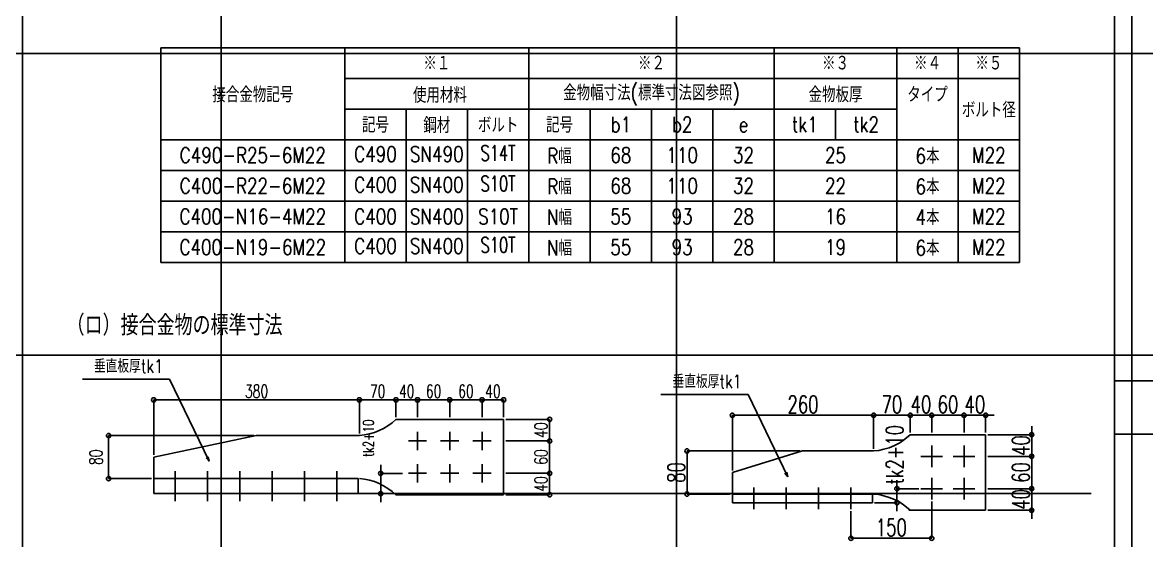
# Model space of a CAD drawing. Extents: x -668440 to 1010955, y -1678500 to 210463.
# Drawn here: x 356263 to 405648, y -52649 to -29882 of the extents above; entities that cross this region are included whole.
import ezdxf
from ezdxf.enums import TextEntityAlignment as Align

# ---------------------------------------------------------------- set-up
doc = ezdxf.new("R2010")
doc.units = 0
doc.header["$MEASUREMENT"] = 0
doc.layers.get('0').update_dxf_attribs({"color": 3, "linetype": 'CONTINUOUS'})
doc.layers.get('Defpoints').update_dxf_attribs({"color": 251, "linetype": 'CONTINUOUS'})
doc.layers.add('99_レイアウト枠', color=251, linetype='CONTINUOUS', plot=False)
doc.layers.add('s小梁', color=7, linetype='CONTINUOUS')
doc.layers.add('注記', color=3, linetype='CONTINUOUS')
doc.styles.add('S000', font='simplex.shx', dxfattribs={"width": 0.7, "bigfont": 'extfont2.shx'})
doc.styles.add('S020', font='simplex.shx', dxfattribs={"width": 0.8, "height": 100, "bigfont": 'extfont2.shx'})
doc.dimstyles.new('S030', dxfattribs={"dimscale": 30, "dimtxt": 2.5, "dimasz": 1, "dimexe": 0, "dimexo": 0.5, "dimgap": 0.5, "dimtad": 1, "dimdec": 0, "dimzin": 0, "dimdsep": 46, "dimtxsty": 'S000', "dimblk": 'ORIGIN', "dimcen": 1, "dimclrd": 256, "dimclre": 256, "dimclrt": 6, "dimadec": 0, "dimazin": 0, "dimtfac": 1, "dimtdec": 0, "dimtix": 1, "dimtmove": 2, "dimatfit": 3, "dimldrblk": 'OPEN30', "dimfxl": 1, "dimtolj": 1, "dimtzin": 0, "dimlwd": -1, "dimlwe": -1, "dimarcsym": 0})

# ---------------------------------------------------------------- blocks, each defined once
blk = doc.blocks.new('_ORIGIN')
at = {"color": 0, "linetype": 'ByBlock', "lineweight": -2}
blk.add_line((0, 0), (-1, 0), dxfattribs=at)
blk.add_circle((0, 0), 0.5, dxfattribs=at)
blk = doc.blocks.new('*D9000')
at = {"layer": 'Defpoints', "color": 0}
for p in [(788216.1, 6714.3), (788216.1, 6465.6), (786785.2, 6315.8)]:
    blk.add_point(p, dxfattribs=at)
at = {"layer": '注記'}
for p, q in [((786785.2, 6330.8), (786785.2, 6714.3)), ((786815.2, 6714.3), (788186.1, 6714.3)), ((788216.1, 6480.6), (788216.1, 6714.3))]:
    blk.add_line(p, q, dxfattribs=at)
at = {"layer": '注記', "linetype": 'ByBlock', "xscale": 30, "yscale": 30, "zscale": 30, "rotation": 180}
blk.add_blockref('_ORIGIN', (786785.2, 6714.3), dxfattribs=at)
at = {"layer": '注記', "linetype": 'ByBlock', "xscale": 30, "yscale": 30, "zscale": 30}
blk.add_blockref('_ORIGIN', (788216.1, 6714.3), dxfattribs=at)
at = {"layer": '注記', "insert": (787500.6, 6774.3), "char_height": 90, "attachment_point": 5, "style": 'S000'}
blk.add_mtext('\\A1;380', dxfattribs=at)
blk = doc.blocks.new('_Open30')
at = {"color": 0, "linetype": 'ByBlock', "lineweight": -2}
for p, q in [((-1, 0.27), (0, 0)), ((0, 0), (-1, -0.27)), ((0, 0), (-1, 0))]:
    blk.add_line(p, q, dxfattribs=at)
blk = doc.blocks.new('*D9001')
at = {"layer": 'Defpoints', "color": 0}
for p in [(786470.7, 6465.6), (787496.9, 6465.6), (786785.2, 6166)]:
    blk.add_point(p, dxfattribs=at)
at = {"layer": '注記'}
for p, q in [((787481.9, 6465.6), (786470.7, 6465.6)), ((786470.7, 6196), (786470.7, 6435.6)), ((786770.2, 6166), (786470.7, 6166))]:
    blk.add_line(p, q, dxfattribs=at)
at = {"layer": '注記', "linetype": 'ByBlock', "xscale": 30, "yscale": 30, "zscale": 30}
for p, rotation in [((786470.7, 6465.6), 90), ((786470.7, 6166), 270)]:
    blk.add_blockref('_ORIGIN', p, dxfattribs=dict(at, rotation=rotation))
at = {"layer": '注記', "insert": (786382.6, 6314.7), "char_height": 90, "attachment_point": 5, "rotation": 90, "style": 'S000'}
blk.add_mtext('\\A1;80', dxfattribs=at)
blk = doc.blocks.new('*D9002')
at = {"layer": 'Defpoints', "color": 0}
for p in [(788470.8, 6714.3), (788470.8, 6578), (788216.1, 6465.6)]:
    blk.add_point(p, dxfattribs=at)
at = {"layer": '注記'}
for p, q in [((788216.1, 6480.6), (788216.1, 6714.3)), ((788246.1, 6714.3), (788440.8, 6714.3)), ((788470.8, 6593), (788470.8, 6714.3))]:
    blk.add_line(p, q, dxfattribs=at)
at = {"layer": '注記', "linetype": 'ByBlock', "xscale": 30, "yscale": 30, "zscale": 30, "rotation": 180}
blk.add_blockref('_ORIGIN', (788216.1, 6714.3), dxfattribs=at)
at = {"layer": '注記', "linetype": 'ByBlock', "xscale": 30, "yscale": 30, "zscale": 30}
blk.add_blockref('_ORIGIN', (788470.8, 6714.3), dxfattribs=at)
at = {"layer": '注記', "insert": (788343.4, 6774.3), "char_height": 90, "attachment_point": 5, "style": 'S000'}
blk.add_mtext('\\A1;70', dxfattribs=at)
blk = doc.blocks.new('*D9003')
at = {"layer": 'Defpoints', "color": 0}
for p in [(788620.6, 6714.3), (788470.8, 6578), (788620.6, 6578)]:
    blk.add_point(p, dxfattribs=at)
at = {"layer": '注記'}
for p, q in [((788470.8, 6593), (788470.8, 6714.3)), ((788500.8, 6714.3), (788590.6, 6714.3)), ((788620.6, 6593), (788620.6, 6714.3))]:
    blk.add_line(p, q, dxfattribs=at)
at = {"layer": '注記', "linetype": 'ByBlock', "xscale": 30, "yscale": 30, "zscale": 30, "rotation": 180}
blk.add_blockref('_ORIGIN', (788470.8, 6714.3), dxfattribs=at)
at = {"layer": '注記', "linetype": 'ByBlock', "xscale": 30, "yscale": 30, "zscale": 30}
blk.add_blockref('_ORIGIN', (788620.6, 6714.3), dxfattribs=at)
at = {"layer": '注記', "insert": (788545.7, 6774.3), "char_height": 90, "attachment_point": 5, "style": 'S000'}
blk.add_mtext('\\A1;40', dxfattribs=at)
blk = doc.blocks.new('*D9004')
at = {"layer": 'Defpoints', "color": 0}
for p in [(789070.1, 6714.3), (788845.3, 6578), (789070.1, 6578)]:
    blk.add_point(p, dxfattribs=at)
at = {"layer": '注記'}
for p, q in [((788845.3, 6593), (788845.3, 6714.3)), ((788875.3, 6714.3), (789040.1, 6714.3)), ((789070.1, 6593), (789070.1, 6714.3))]:
    blk.add_line(p, q, dxfattribs=at)
at = {"layer": '注記', "linetype": 'ByBlock', "xscale": 30, "yscale": 30, "zscale": 30, "rotation": 180}
blk.add_blockref('_ORIGIN', (788845.3, 6714.3), dxfattribs=at)
at = {"layer": '注記', "linetype": 'ByBlock', "xscale": 30, "yscale": 30, "zscale": 30}
blk.add_blockref('_ORIGIN', (789070.1, 6714.3), dxfattribs=at)
at = {"layer": '注記', "insert": (788957.7, 6774.3), "char_height": 90, "attachment_point": 5, "style": 'S000'}
blk.add_mtext('\\A1;60', dxfattribs=at)
blk = doc.blocks.new('*D9005')
at = {"layer": 'Defpoints', "color": 0}
for p in [(789219.9, 6714.3), (789070.1, 6578), (789219.9, 6578)]:
    blk.add_point(p, dxfattribs=at)
at = {"layer": '注記'}
for p, q in [((789070.1, 6593), (789070.1, 6714.3)), ((789100.1, 6714.3), (789189.9, 6714.3)), ((789219.9, 6593), (789219.9, 6714.3))]:
    blk.add_line(p, q, dxfattribs=at)
at = {"layer": '注記', "linetype": 'ByBlock', "xscale": 30, "yscale": 30, "zscale": 30, "rotation": 180}
blk.add_blockref('_ORIGIN', (789070.1, 6714.3), dxfattribs=at)
at = {"layer": '注記', "linetype": 'ByBlock', "xscale": 30, "yscale": 30, "zscale": 30}
blk.add_blockref('_ORIGIN', (789219.9, 6714.3), dxfattribs=at)
at = {"layer": '注記', "insert": (789145, 6774.3), "char_height": 90, "attachment_point": 5, "style": 'S000'}
blk.add_mtext('\\A1;40', dxfattribs=at)
blk = doc.blocks.new('*D9006')
at = {"layer": 'Defpoints', "color": 0}
for p in [(788845.3, 6714.3), (788620.6, 6578), (788845.3, 6578)]:
    blk.add_point(p, dxfattribs=at)
at = {"layer": '注記'}
for p, q in [((788620.6, 6593), (788620.6, 6714.3)), ((788650.6, 6714.3), (788815.3, 6714.3)), ((788845.3, 6593), (788845.3, 6714.3))]:
    blk.add_line(p, q, dxfattribs=at)
at = {"layer": '注記', "linetype": 'ByBlock', "xscale": 30, "yscale": 30, "zscale": 30, "rotation": 180}
blk.add_blockref('_ORIGIN', (788620.6, 6714.3), dxfattribs=at)
at = {"layer": '注記', "linetype": 'ByBlock', "xscale": 30, "yscale": 30, "zscale": 30}
blk.add_blockref('_ORIGIN', (788845.3, 6714.3), dxfattribs=at)
at = {"layer": '注記', "insert": (788733, 6774.3), "char_height": 90, "attachment_point": 5, "style": 'S000'}
blk.add_mtext('\\A1;60', dxfattribs=at)
blk = doc.blocks.new('*D9007')
at = {"layer": 'Defpoints', "color": 0}
for p in [(789219.9, 6428.2), (789539.7, 6428.2), (789219.9, 6203.4)]:
    blk.add_point(p, dxfattribs=at)
at = {"layer": '注記'}
for p, q in [((789234.9, 6428.2), (789539.7, 6428.2)), ((789539.7, 6233.4), (789539.7, 6398.2)), ((789234.9, 6203.4), (789539.7, 6203.4))]:
    blk.add_line(p, q, dxfattribs=at)
at = {"layer": '注記', "linetype": 'ByBlock', "xscale": 30, "yscale": 30, "zscale": 30}
for p, rotation in [((789539.7, 6428.2), 90), ((789539.7, 6203.4), 270)]:
    blk.add_blockref('_ORIGIN', p, dxfattribs=dict(at, rotation=rotation))
at = {"layer": '注記', "insert": (789479.7, 6315.8), "char_height": 90, "attachment_point": 5, "rotation": 90, "style": 'S000'}
blk.add_mtext('\\A1;60', dxfattribs=at)
blk = doc.blocks.new('*D9008')
at = {"layer": 'Defpoints', "color": 0}
for p in [(789219.9, 6578), (789539.7, 6578), (789219.9, 6428.2)]:
    blk.add_point(p, dxfattribs=at)
at = {"layer": '注記'}
for p, q in [((789234.9, 6578), (789539.7, 6578)), ((789539.7, 6458.2), (789539.7, 6548)), ((789234.9, 6428.2), (789539.7, 6428.2))]:
    blk.add_line(p, q, dxfattribs=at)
at = {"layer": '注記', "linetype": 'ByBlock', "xscale": 30, "yscale": 30, "zscale": 30}
for p, rotation in [((789539.7, 6578), 90), ((789539.7, 6428.2), 270)]:
    blk.add_blockref('_ORIGIN', p, dxfattribs=dict(at, rotation=rotation))
at = {"layer": '注記', "insert": (789479.7, 6503.1), "char_height": 90, "attachment_point": 5, "rotation": 90, "style": 'S000'}
blk.add_mtext('\\A1;40', dxfattribs=at)
blk = doc.blocks.new('*D9009')
at = {"layer": 'Defpoints', "color": 0}
for p in [(789219.9, 6203.4), (789539.7, 6203.4), (789219.9, 6053.6)]:
    blk.add_point(p, dxfattribs=at)
at = {"layer": '注記'}
for p, q in [((789234.9, 6203.4), (789539.7, 6203.4)), ((789539.7, 6083.6), (789539.7, 6173.4)), ((789234.9, 6053.6), (789539.7, 6053.6))]:
    blk.add_line(p, q, dxfattribs=at)
at = {"layer": '注記', "linetype": 'ByBlock', "xscale": 30, "yscale": 30, "zscale": 30}
for p, rotation in [((789539.7, 6203.4), 90), ((789539.7, 6053.6), 270)]:
    blk.add_blockref('_ORIGIN', p, dxfattribs=dict(at, rotation=rotation))
at = {"layer": '注記', "insert": (789479.7, 6128.5), "char_height": 90, "attachment_point": 5, "rotation": 90, "style": 'S000'}
blk.add_mtext('\\A1;40', dxfattribs=at)
blk = doc.blocks.new('*D9022')
at = {"layer": 'Defpoints', "color": 0}
for p in [(788364.7, 6202), (788531.8, 6202), (788208.6, 6061.1)]:
    blk.add_point(p, dxfattribs=at)
at = {"layer": '注記'}
for p, q in [((788364.7, 6232), (788364.7, 6262)), ((788516.8, 6202), (788364.7, 6202)), ((788364.7, 6061.1), (788364.7, 6202)), ((788223.6, 6061.1), (788364.7, 6061.1)), ((788364.7, 6031.1), (788364.7, 6001.1))]:
    blk.add_line(p, q, dxfattribs=at)
at = {"layer": '注記', "linetype": 'ByBlock', "xscale": 30, "yscale": 30, "zscale": 30}
for p, rotation in [((788364.7, 6202), 270), ((788364.7, 6061.1), 90)]:
    blk.add_blockref('_ORIGIN', p, dxfattribs=dict(at, rotation=rotation))
at = {"layer": '注記', "insert": (788279.1, 6448.1), "char_height": 75, "attachment_point": 5, "rotation": 90, "style": 'S000'}
blk.add_mtext('\\A1;tk2+10', dxfattribs=at)
blk = doc.blocks.new('*D9066')
at = {"layer": 'Defpoints', "color": 0}
for p in [(791794.9, 6607.3), (791794.9, 6358.3), (790812.3, 6208.2)]:
    blk.add_point(p, dxfattribs=at)
at = {"layer": '注記'}
for p, q in [((790812.3, 6223.2), (790812.3, 6607.3)), ((790842.3, 6607.3), (791764.9, 6607.3)), ((791794.9, 6373.3), (791794.9, 6607.3))]:
    blk.add_line(p, q, dxfattribs=at)
at = {"layer": '注記', "linetype": 'ByBlock', "xscale": 30, "yscale": 30, "zscale": 30, "rotation": 180}
blk.add_blockref('_ORIGIN', (790812.3, 6607.3), dxfattribs=at)
at = {"layer": '注記', "linetype": 'ByBlock', "xscale": 30, "yscale": 30, "zscale": 30}
blk.add_blockref('_ORIGIN', (791794.9, 6607.3), dxfattribs=at)
at = {"layer": '注記', "insert": (791303.6, 6682.3), "char_height": 120, "attachment_point": 5, "style": 'S000'}
blk.add_mtext('\\A1;260', dxfattribs=at)
blk = doc.blocks.new('*D9067')
at = {"layer": 'Defpoints', "color": 0}
for p in [(792050, 6607.3), (792050, 6470.8), (791794.9, 6358.3)]:
    blk.add_point(p, dxfattribs=at)
at = {"layer": '注記'}
for p, q in [((791794.9, 6373.3), (791794.9, 6607.3)), ((791824.9, 6607.3), (792020, 6607.3)), ((792050, 6485.8), (792050, 6607.3))]:
    blk.add_line(p, q, dxfattribs=at)
at = {"layer": '注記', "linetype": 'ByBlock', "xscale": 30, "yscale": 30, "zscale": 30, "rotation": 180}
blk.add_blockref('_ORIGIN', (791794.9, 6607.3), dxfattribs=at)
at = {"layer": '注記', "linetype": 'ByBlock', "xscale": 30, "yscale": 30, "zscale": 30}
blk.add_blockref('_ORIGIN', (792050, 6607.3), dxfattribs=at)
at = {"layer": '注記', "insert": (791922.4, 6682.3), "char_height": 120, "attachment_point": 5, "style": 'S000'}
blk.add_mtext('\\A1;70', dxfattribs=at)
blk = doc.blocks.new('*D9068')
at = {"layer": 'Defpoints', "color": 0}
for p in [(792200, 6607.3), (792050, 6470.8), (792200, 6470.8)]:
    blk.add_point(p, dxfattribs=at)
at = {"layer": '注記'}
for p, q in [((792020, 6607.3), (791990, 6607.3)), ((792050, 6485.8), (792050, 6607.3)), ((792050, 6607.3), (792200, 6607.3)), ((792200, 6485.8), (792200, 6607.3)), ((792230, 6607.3), (792260, 6607.3))]:
    blk.add_line(p, q, dxfattribs=at)
at = {"layer": '注記', "linetype": 'ByBlock', "xscale": 30, "yscale": 30, "zscale": 30}
blk.add_blockref('_ORIGIN', (792050, 6607.3), dxfattribs=at)
at = {"layer": '注記', "linetype": 'ByBlock', "xscale": 30, "yscale": 30, "zscale": 30, "rotation": 180}
blk.add_blockref('_ORIGIN', (792200, 6607.3), dxfattribs=at)
at = {"layer": '注記', "insert": (792125, 6682.3), "char_height": 120, "attachment_point": 5, "style": 'S000'}
blk.add_mtext('\\A1;40', dxfattribs=at)
blk = doc.blocks.new('*D9069')
at = {"layer": 'Defpoints', "color": 0}
for p in [(792425, 6607.3), (792200, 6470.8), (792425, 6470.8)]:
    blk.add_point(p, dxfattribs=at)
at = {"layer": '注記'}
for p, q in [((792200, 6485.8), (792200, 6607.3)), ((792230, 6607.3), (792395, 6607.3)), ((792425, 6485.8), (792425, 6607.3))]:
    blk.add_line(p, q, dxfattribs=at)
at = {"layer": '注記', "linetype": 'ByBlock', "xscale": 30, "yscale": 30, "zscale": 30, "rotation": 180}
blk.add_blockref('_ORIGIN', (792200, 6607.3), dxfattribs=at)
at = {"layer": '注記', "linetype": 'ByBlock', "xscale": 30, "yscale": 30, "zscale": 30}
blk.add_blockref('_ORIGIN', (792425, 6607.3), dxfattribs=at)
at = {"layer": '注記', "insert": (792312.5, 6682.3), "char_height": 120, "attachment_point": 5, "style": 'S000'}
blk.add_mtext('\\A1;60', dxfattribs=at)
blk = doc.blocks.new('*D9070')
at = {"layer": 'Defpoints', "color": 0}
for p in [(792575, 6607.3), (792425, 6470.8), (792575, 6470.8)]:
    blk.add_point(p, dxfattribs=at)
at = {"layer": '注記'}
for p, q in [((792395, 6607.3), (792365, 6607.3)), ((792425, 6485.8), (792425, 6607.3)), ((792425, 6607.3), (792575, 6607.3)), ((792575, 6485.8), (792575, 6607.3)), ((792605, 6607.3), (792635, 6607.3))]:
    blk.add_line(p, q, dxfattribs=at)
at = {"layer": '注記', "linetype": 'ByBlock', "xscale": 30, "yscale": 30, "zscale": 30}
blk.add_blockref('_ORIGIN', (792425, 6607.3), dxfattribs=at)
at = {"layer": '注記', "linetype": 'ByBlock', "xscale": 30, "yscale": 30, "zscale": 30, "rotation": 180}
blk.add_blockref('_ORIGIN', (792575, 6607.3), dxfattribs=at)
at = {"layer": '注記', "insert": (792500, 6682.3), "char_height": 120, "attachment_point": 5, "style": 'S000'}
blk.add_mtext('\\A1;40', dxfattribs=at)
blk = doc.blocks.new('*D9074')
at = {"layer": 'Defpoints', "color": 0}
for p in [(791957.7, 6095.7), (792125, 6095.7), (791787.4, 5998.2)]:
    blk.add_point(p, dxfattribs=at)
at = {"layer": '注記'}
for p, q in [((791957.7, 6125.7), (791957.7, 6155.7)), ((792110, 6095.7), (791957.7, 6095.7)), ((791957.7, 5998.2), (791957.7, 6095.7)), ((791802.4, 5998.2), (791957.7, 5998.2)), ((791957.7, 5968.2), (791957.7, 5938.2))]:
    blk.add_line(p, q, dxfattribs=at)
at = {"layer": '注記', "linetype": 'ByBlock', "xscale": 30, "yscale": 30, "zscale": 30}
for p, rotation in [((791957.7, 6095.7), 270), ((791957.7, 5998.2), 90)]:
    blk.add_blockref('_ORIGIN', p, dxfattribs=dict(at, rotation=rotation))
at = {"layer": '注記', "insert": (791942, 6331.9), "char_height": 120, "attachment_point": 5, "rotation": 90, "style": 'S000'}
blk.add_mtext('\\A1;tk2+10', dxfattribs=at)
blk = doc.blocks.new('*D9075')
at = {"layer": 'Defpoints', "color": 0}
for p in [(792575, 6320.8), (792895.3, 6320.8), (792575, 6095.7)]:
    blk.add_point(p, dxfattribs=at)
at = {"layer": '注記'}
for p, q in [((792590, 6320.8), (792895.3, 6320.8)), ((792895.3, 6125.7), (792895.3, 6290.8)), ((792590, 6095.7), (792895.3, 6095.7))]:
    blk.add_line(p, q, dxfattribs=at)
at = {"layer": '注記', "linetype": 'ByBlock', "xscale": 30, "yscale": 30, "zscale": 30}
for p, rotation in [((792895.3, 6320.8), 90), ((792895.3, 6095.7), 270)]:
    blk.add_blockref('_ORIGIN', p, dxfattribs=dict(at, rotation=rotation))
at = {"layer": '注記', "insert": (792820.3, 6208.2), "char_height": 120, "attachment_point": 5, "rotation": 90, "style": 'S000'}
blk.add_mtext('\\A1;60', dxfattribs=at)
blk = doc.blocks.new('*D9076')
at = {"layer": 'Defpoints', "color": 0}
for p in [(792575, 6470.8), (792895.3, 6470.8), (792575, 6320.8)]:
    blk.add_point(p, dxfattribs=at)
at = {"layer": '注記'}
for p, q in [((792895.3, 6500.8), (792895.3, 6530.8)), ((792590, 6470.8), (792895.3, 6470.8)), ((792895.3, 6320.8), (792895.3, 6470.8)), ((792590, 6320.8), (792895.3, 6320.8)), ((792895.3, 6290.8), (792895.3, 6260.8))]:
    blk.add_line(p, q, dxfattribs=at)
at = {"layer": '注記', "linetype": 'ByBlock', "xscale": 30, "yscale": 30, "zscale": 30}
for p, rotation in [((792895.3, 6470.8), 270), ((792895.3, 6320.8), 90)]:
    blk.add_blockref('_ORIGIN', p, dxfattribs=dict(at, rotation=rotation))
at = {"layer": '注記', "insert": (792820.3, 6395.8), "char_height": 120, "attachment_point": 5, "rotation": 90, "style": 'S000'}
blk.add_mtext('\\A1;40', dxfattribs=at)
blk = doc.blocks.new('*D9077')
at = {"layer": 'Defpoints', "color": 0}
for p in [(792575, 6095.7), (792895.3, 6095.7), (792575, 5945.7)]:
    blk.add_point(p, dxfattribs=at)
at = {"layer": '注記'}
for p, q in [((792895.3, 6125.7), (792895.3, 6155.7)), ((792590, 6095.7), (792895.3, 6095.7)), ((792895.3, 5945.7), (792895.3, 6095.7)), ((792590, 5945.7), (792895.3, 5945.7)), ((792895.3, 5915.7), (792895.3, 5885.7))]:
    blk.add_line(p, q, dxfattribs=at)
at = {"layer": '注記', "linetype": 'ByBlock', "xscale": 30, "yscale": 30, "zscale": 30}
for p, rotation in [((792895.3, 6095.7), 270), ((792895.3, 5945.7), 90)]:
    blk.add_blockref('_ORIGIN', p, dxfattribs=dict(at, rotation=rotation))
at = {"layer": '注記', "insert": (792820.3, 6020.7), "char_height": 120, "attachment_point": 5, "rotation": 90, "style": 'S000'}
blk.add_mtext('\\A1;40', dxfattribs=at)
blk = doc.blocks.new('*D9080')
at = {"layer": 'Defpoints', "color": 0}
for p in [(791637.4, 5953.2), (792200, 6020.7), (792200, 5750.4)]:
    blk.add_point(p, dxfattribs=at)
at = {"layer": '注記'}
for p, q in [((792200, 6005.7), (792200, 5750.4)), ((791637.4, 5938.2), (791637.4, 5750.4)), ((791667.4, 5750.4), (792170, 5750.4))]:
    blk.add_line(p, q, dxfattribs=at)
at = {"layer": '注記', "linetype": 'ByBlock', "xscale": 30, "yscale": 30, "zscale": 30, "rotation": 180}
blk.add_blockref('_ORIGIN', (791637.4, 5750.4), dxfattribs=at)
at = {"layer": '注記', "linetype": 'ByBlock', "xscale": 30, "yscale": 30, "zscale": 30}
blk.add_blockref('_ORIGIN', (792200, 5750.4), dxfattribs=at)
at = {"layer": '注記', "insert": (791918.7, 5825.4), "char_height": 120, "attachment_point": 5, "style": 'S000'}
blk.add_mtext('\\A1;150', dxfattribs=at)
blk = doc.blocks.new('*D9086')
at = {"layer": 'Defpoints', "color": 0}
for p in [(790497.3, 6358.3), (791299.8, 6358.3), (790812.3, 6058.2)]:
    blk.add_point(p, dxfattribs=at)
at = {"layer": '注記'}
for p, q in [((791284.8, 6358.3), (790497.3, 6358.3)), ((790497.3, 6088.2), (790497.3, 6328.3)), ((790797.3, 6058.2), (790497.3, 6058.2))]:
    blk.add_line(p, q, dxfattribs=at)
at = {"layer": '注記', "linetype": 'ByBlock', "xscale": 30, "yscale": 30, "zscale": 30}
for p, rotation in [((790497.3, 6358.3), 90), ((790497.3, 6058.2), 270)]:
    blk.add_blockref('_ORIGIN', p, dxfattribs=dict(at, rotation=rotation))
at = {"layer": '注記', "insert": (790422.3, 6208.2), "char_height": 120, "attachment_point": 5, "rotation": 90, "style": 'S000'}
blk.add_mtext('\\A1;80', dxfattribs=at)
blk = doc.blocks.new('ウェブクランプ工法設計指針')
at = {"layer": 'Defpoints'}
blk.add_line((788208.56693, 6061.10168), (793308.48918, 6061.10168), dxfattribs=at)
at = {"layer": '注記'}
for p, q in [((785871.27376, -7600), (785871.27376, 11813.3201)), ((793470.62776, -7600), (793470.62776, 11813.3201)), ((786834.03397, 9164.64041), (786834.03397, 7670.44812)), ((786834.03397, 9164.64041), (792810.79715, 9164.64041)), ((788114.76425, 9164.64041), (788114.76425, 8737.72833)), ((789395.50049, 9164.64041), (789395.50049, 8737.72833)), ((791103.14882, 9164.64041), (791103.14882, 8737.72833)), ((791956.97299, 9164.64041), (791956.97299, 8737.72833)), ((792383.88507, 9164.64041), (792383.88507, 8737.72833)), ((792810.79715, 9164.64041), (792810.79715, 8737.72833)), ((788114.76425, 8951.18437), (792810.79715, 8951.18437)), ((788114.76425, 8737.72833), (788114.76425, 7670.44812)), ((788114.76425, 8737.72833), (788541.67633, 8737.72833)), ((788541.67633, 8737.72833), (788968.58841, 8737.72833)), ((788541.67633, 8737.72833), (788541.67633, 7670.44812)), ((788968.58841, 8737.72833), (788968.58841, 7670.44812)), ((788968.58841, 8737.72833), (789395.50049, 8737.72833)), ((789395.50049, 8737.72833), (789395.50049, 7670.44812)), ((789395.50049, 8737.72833), (789822.41257, 8737.72833)), ((789822.41257, 8737.72833), (790249.32466, 8737.72833)), ((789822.41257, 8737.72833), (789822.41257, 7670.44812)), ((790249.32466, 8737.72833), (790249.32466, 7670.44812)), ((790249.32466, 8737.72833), (790676.23674, 8737.72833)), ((790676.23674, 8737.72833), (790676.23674, 7670.44812)), ((790676.23674, 8737.72833), (791103.14882, 8737.72833)), ((791103.14882, 8737.72833), (791530.0609, 8737.72833)), ((791103.14882, 8737.72833), (791103.14882, 7670.44812)), ((791530.0609, 8737.72833), (791530.0609, 8524.27228)), ((791530.0609, 8737.72833), (791956.97299, 8737.72833)), ((791956.97299, 8737.72833), (791956.97299, 7670.44812)), ((792383.88507, 8737.72833), (792383.88507, 7670.44812)), ((792810.79715, 8737.72833), (792810.79715, 7670.44812)), ((786834.03397, 8524.27228), (788114.76425, 8524.27228)), ((786834.03397, 8524.27228), (788114.76425, 8524.27228)), ((786834.03397, 8524.27228), (792810.79715, 8524.27228)), ((786834.03397, 8524.27228), (792810.79715, 8524.27228)), ((788114.76425, 8524.27228), (788541.67633, 8524.27228)), ((788541.67633, 8524.27228), (788968.58841, 8524.27228)), ((788968.58841, 8524.27228), (789395.50049, 8524.27228)), ((789395.50049, 8524.27228), (789822.41257, 8524.27228)), ((789395.50049, 8524.27228), (789822.41257, 8524.27228)), ((789822.41257, 8524.27228), (790249.32466, 8524.27228)), ((789822.41257, 8524.27228), (790249.32466, 8524.27228)), ((790249.32466, 8524.27228), (790676.23674, 8524.27228)), ((790249.32466, 8524.27228), (790676.23674, 8524.27228)), ((790676.23674, 8524.27228), (791103.14882, 8524.27228)), ((790676.23674, 8524.27228), (791103.14882, 8524.27228)), ((791103.14882, 8524.27228), (791530.0609, 8524.27228)), ((791103.14882, 8524.27228), (791530.0609, 8524.27228)), ((791103.14882, 8524.27228), (791530.0609, 8524.27228)), ((791103.14882, 8524.27228), (791530.0609, 8524.27228)), ((791530.0609, 8524.27228), (791956.97299, 8524.27228)), ((791530.0609, 8524.27228), (791956.97299, 8524.27228)), ((791530.0609, 8524.27228), (791956.97299, 8524.27228)), ((791530.0609, 8524.27228), (791956.97299, 8524.27228)), ((791956.97299, 8524.27228), (792383.88507, 8524.27228)), ((791956.97299, 8524.27228), (792383.88507, 8524.27228)), ((792383.88507, 8524.27228), (792810.79715, 8524.27228)), ((792383.88507, 8524.27228), (792810.79715, 8524.27228)), ((792383.88507, 8524.27228), (792810.79715, 8524.27228)), ((792383.88507, 8524.27228), (792810.79715, 8524.27228)), ((786834.03397, 8310.81624), (788114.76425, 8310.81624)), ((786834.03397, 8310.81624), (788114.76425, 8310.81624)), ((786834.03397, 8310.81624), (788114.76425, 8310.81624)), ((786834.03397, 8310.81624), (788114.76425, 8310.81624)), ((786834.03397, 8310.81624), (792810.79715, 8310.81624)), ((786834.03397, 8310.81624), (792810.79715, 8310.81624)), ((788114.76425, 8310.81624), (788541.67633, 8310.81624)), ((788114.76425, 8310.81624), (788541.67633, 8310.81624)), ((788541.67633, 8310.81624), (788968.58841, 8310.81624)), ((788541.67633, 8310.81624), (788968.58841, 8310.81624)), ((788968.58841, 8310.81624), (789395.50049, 8310.81624)), ((788968.58841, 8310.81624), (789395.50049, 8310.81624)), ((789395.50049, 8310.81624), (789822.41257, 8310.81624)), ((789395.50049, 8310.81624), (789822.41257, 8310.81624)), ((789395.50049, 8310.81624), (789822.41257, 8310.81624)), ((789822.41257, 8310.81624), (790249.32466, 8310.81624)), ((789822.41257, 8310.81624), (790249.32466, 8310.81624)), ((789822.41257, 8310.81624), (790249.32466, 8310.81624)), ((790249.32466, 8310.81624), (790676.23674, 8310.81624)), ((790249.32466, 8310.81624), (790676.23674, 8310.81624)), ((790249.32466, 8310.81624), (790676.23674, 8310.81624)), ((790676.23674, 8310.81624), (791103.14882, 8310.81624)), ((790676.23674, 8310.81624), (791103.14882, 8310.81624)), ((790676.23674, 8310.81624), (791103.14882, 8310.81624)), ((791103.14882, 8310.81624), (791530.0609, 8310.81624)), ((791103.14882, 8310.81624), (791530.0609, 8310.81624)), ((791103.14882, 8310.81624), (791530.0609, 8310.81624)), ((791103.14882, 8310.81624), (791530.0609, 8310.81624)), ((791103.14882, 8310.81624), (791530.0609, 8310.81624)), ((791103.14882, 8310.81624), (791530.0609, 8310.81624)), ((791530.0609, 8310.81624), (791956.97299, 8310.81624)), ((791530.0609, 8310.81624), (791956.97299, 8310.81624)), ((791530.0609, 8310.81624), (791956.97299, 8310.81624)), ((791530.0609, 8310.81624), (791956.97299, 8310.81624)), ((791530.0609, 8310.81624), (791956.97299, 8310.81624)), ((791530.0609, 8310.81624), (791956.97299, 8310.81624)), ((791956.97299, 8310.81624), (792383.88507, 8310.81624)), ((791956.97299, 8310.81624), (792383.88507, 8310.81624)), ((791956.97299, 8310.81624), (792383.88507, 8310.81624)), ((792383.88507, 8310.81624), (792810.79715, 8310.81624)), ((792383.88507, 8310.81624), (792810.79715, 8310.81624)), ((792383.88507, 8310.81624), (792810.79715, 8310.81624)), ((792383.88507, 8310.81624), (792810.79715, 8310.81624)), ((792383.88507, 8310.81624), (792810.79715, 8310.81624)), ((792383.88507, 8310.81624), (792810.79715, 8310.81624)), ((786834.03397, 8097.3602), (788114.76425, 8097.3602)), ((786834.03397, 8097.3602), (788114.76425, 8097.3602)), ((788114.76425, 8097.3602), (788541.67633, 8097.3602)), ((788541.67633, 8097.3602), (788968.58841, 8097.3602)), ((788968.58841, 8097.3602), (789395.50049, 8097.3602)), ((789395.50049, 8097.3602), (789822.41257, 8097.3602)), ((789822.41257, 8097.3602), (790249.32466, 8097.3602)), ((790249.32466, 8097.3602), (790676.23674, 8097.3602)), ((790676.23674, 8097.3602), (791103.14882, 8097.3602)), ((791103.14882, 8097.3602), (791530.0609, 8097.3602)), ((791103.14882, 8097.3602), (791530.0609, 8097.3602)), ((791530.0609, 8097.3602), (791956.97299, 8097.3602)), ((791530.0609, 8097.3602), (791956.97299, 8097.3602)), ((791956.97299, 8097.3602), (792383.88507, 8097.3602)), ((792383.88507, 8097.3602), (792810.79715, 8097.3602)), ((792383.88507, 8097.3602), (792810.79715, 8097.3602)), ((786834.03397, 7883.90416), (788114.76425, 7883.90416)), ((786834.03397, 7883.90416), (788114.76425, 7883.90416)), ((788114.76425, 7883.90416), (788541.67633, 7883.90416)), ((788541.67633, 7883.90416), (788968.58841, 7883.90416)), ((788968.58841, 7883.90416), (789395.50049, 7883.90416)), ((789395.50049, 7883.90416), (789822.41257, 7883.90416)), ((789822.41257, 7883.90416), (790249.32466, 7883.90416)), ((790249.32466, 7883.90416), (790676.23674, 7883.90416)), ((790676.23674, 7883.90416), (791103.14882, 7883.90416)), ((791103.14882, 7883.90416), (791530.0609, 7883.90416)), ((791103.14882, 7883.90416), (791530.0609, 7883.90416)), ((791530.0609, 7883.90416), (791956.97299, 7883.90416)), ((791530.0609, 7883.90416), (791956.97299, 7883.90416)), ((791956.97299, 7883.90416), (792383.88507, 7883.90416)), ((792383.88507, 7883.90416), (792810.79715, 7883.90416)), ((792383.88507, 7883.90416), (792810.79715, 7883.90416)), ((786834.03397, 7670.44812), (788114.76425, 7670.44812)), ((786834.03397, 7670.44812), (788114.76425, 7670.44812)), ((788114.76425, 7670.44812), (788541.67633, 7670.44812)), ((788541.67633, 7670.44812), (788968.58841, 7670.44812)), ((788968.58841, 7670.44812), (789395.50049, 7670.44812)), ((789395.50049, 7670.44812), (789822.41257, 7670.44812)), ((789822.41257, 7670.44812), (790249.32466, 7670.44812)), ((790249.32466, 7670.44812), (790676.23674, 7670.44812)), ((790676.23674, 7670.44812), (791103.14882, 7670.44812)), ((791103.14882, 7670.44812), (791530.0609, 7670.44812)), ((791103.14882, 7670.44812), (791530.0609, 7670.44812)), ((791530.0609, 7670.44812), (791956.97299, 7670.44812)), ((791530.0609, 7670.44812), (791956.97299, 7670.44812)), ((791956.97299, 7670.44812), (792383.88507, 7670.44812)), ((792383.88507, 7670.44812), (792810.79715, 7670.44812)), ((792383.88507, 7670.44812), (792810.79715, 7670.44812)), ((793470.62776, 6845.48662), (798736.10039, 6845.48662)), ((793470.62776, 6845.48662), (801069.98176, 6845.48662)), ((793470.62776, 6845.48662), (798736.10039, 6845.48662)), ((789219.87871, 6577.99437), (788470.75887, 6577.99437)), ((789219.87871, 6053.61048), (789219.87871, 6577.99437)), ((786785.23923, 6315.80242), (787496.90308, 6465.62639)), ((788208.56693, 6465.62639), (787496.90308, 6465.62639)), ((788212.31252, 6465.62639), (788208.56693, 6465.62639)), ((788208.56693, 6465.62639), (788216.05812, 6465.62639)), ((788684.25802, 6428.1704), (788556.90765, 6428.1704)), ((788620.58284, 6491.84559), (788620.58284, 6364.49521)), ((788908.99398, 6428.1704), (788781.6436, 6428.1704)), ((788845.31879, 6491.84559), (788845.31879, 6364.49521)), ((789133.72993, 6428.1704), (789006.37955, 6428.1704)), ((789070.05474, 6491.84559), (789070.05474, 6364.49521)), ((791940.3514, 6396.0203, 220.9564), (791976.8894, 6415.37945, 220.9564)), ((791940.3514, 6396.0203, 220.9564), (791976.8894, 6415.37945, 220.9564)), ((791976.8894, 6415.37945, 220.9564), (792013.42739, 6439.88103, 220.9564)), ((791976.8894, 6415.37945, 220.9564), (792013.42739, 6439.88103, 220.9564)), ((791976.8894, 6415.37945, 220.9564), (791976.8894, 6415.37945, 220.9564)), ((791976.8894, 6415.37945, 220.9564), (791976.8894, 6415.37945, 220.9564)), ((792013.42739, 6439.88103, 220.9564), (792049.96538, 6470.78652, 220.9564)), ((792013.42739, 6439.88103, 220.9564), (792049.96538, 6470.78652, 220.9564)), ((792013.42739, 6439.88103, 220.9564), (792013.42739, 6439.88103, 220.9564)), ((792013.42739, 6439.88103, 220.9564), (792013.42739, 6439.88103, 220.9564)), ((792049.96538, 6470.78652, 220.9564), (792049.96538, 6470.78652, 220.9564)), ((792575.04938, 6470.78652, 220.9564), (792049.96538, 6470.78652, 220.9564)), ((792049.96538, 6470.78652, 220.9564), (792049.96538, 6470.78652, 220.9564)), ((792575.04938, 6470.78652, 220.9564), (792049.96538, 6470.78652, 220.9564)), ((792575.04938, 6470.78652, 220.9564), (792575.04938, 6470.78652, 220.9564)), ((792575.04938, 6470.78652, 220.9564), (792575.04938, 5945.70252, 220.9564)), ((792575.04938, 6470.78652, 220.9564), (792575.04938, 6470.78652, 220.9564)), ((792575.04938, 6470.78652, 220.9564), (792575.04938, 5945.70252, 220.9564)), ((801069.98176, 6474.29169), (793470.62776, 6474.29169)), ((790812.26738, 6208.24452, 220.9564), (791299.84538, 6358.26852, 220.9564)), ((790812.26738, 6208.24452, 220.9564), (791299.84538, 6358.26852, 220.9564)), ((791299.84538, 6358.26852, 220.9564), (791299.84538, 6358.26852, 220.9564)), ((791299.84538, 6358.26852, 220.9564), (791794.92458, 6358.26852, 220.9564)), ((791299.84538, 6358.26852, 220.9564), (791299.84538, 6358.26852, 220.9564)), ((791299.84538, 6358.26852, 220.9564), (791794.92458, 6358.26852, 220.9564)), ((791794.92458, 6358.26852, 220.9564), (791830.73743, 6362.38999, 220.9564)), ((791794.92458, 6358.26852, 220.9564), (791830.73743, 6362.38999, 220.9564)), ((791794.92458, 6358.26852, 220.9564), (791794.92458, 6358.26852, 220.9564)), ((791794.92458, 6358.26852, 220.9564), (791794.92458, 6358.26852, 220.9564)), ((791830.73743, 6362.38999, 220.9564), (791867.27542, 6369.93033, 220.9564)), ((791830.73743, 6362.38999, 220.9564), (791867.27542, 6369.93033, 220.9564)), ((791830.73743, 6362.38999, 220.9564), (791830.73743, 6362.38999, 220.9564)), ((791830.73743, 6362.38999, 220.9564), (791830.73743, 6362.38999, 220.9564)), ((791867.27542, 6369.93033, 220.9564), (791903.81341, 6381.03459, 220.9564)), ((791867.27542, 6369.93033, 220.9564), (791903.81341, 6381.03459, 220.9564)), ((791867.27542, 6369.93033, 220.9564), (791867.27542, 6369.93033, 220.9564)), ((791867.27542, 6369.93033, 220.9564), (791867.27542, 6369.93033, 220.9564)), ((791903.81341, 6381.03459, 220.9564), (791940.3514, 6396.0203, 220.9564)), ((791903.81341, 6381.03459, 220.9564), (791940.3514, 6396.0203, 220.9564)), ((791903.81341, 6381.03459, 220.9564), (791903.81341, 6381.03459, 220.9564)), ((791903.81341, 6381.03459, 220.9564), (791903.81341, 6381.03459, 220.9564)), ((791940.3514, 6396.0203, 220.9564), (791940.3514, 6396.0203, 220.9564)), ((791940.3514, 6396.0203, 220.9564), (791940.3514, 6396.0203, 220.9564)), ((792199.98938, 6245.75052, 220.9564), (792199.98938, 6395.77452, 220.9564)), ((792425.02538, 6245.75052, 220.9564), (792425.02538, 6395.77452, 220.9564)), ((786785.23923, 6315.80242), (786785.23923, 6165.97846)), ((788620.58284, 6139.75926), (788620.58284, 6267.10963)), ((788845.31879, 6139.75926), (788845.31879, 6267.10963)), ((789070.05474, 6139.75926), (789070.05474, 6267.10963)), ((792124.97738, 6320.76252, 220.9564), (792275.00138, 6320.76252, 220.9564)), ((792199.98938, 6320.76252, 220.9564), (792199.98938, 6320.76252, 220.9564)), ((792199.98938, 6320.76252, 220.9564), (792199.98938, 6320.76252, 220.9564)), ((792350.01338, 6320.76252, 220.9564), (792500.03738, 6320.76252, 220.9564)), ((792425.02538, 6320.76252, 220.9564), (792425.02538, 6320.76252, 220.9564)), ((792425.02538, 6320.76252, 220.9564), (792425.02538, 6320.76252, 220.9564)), ((786935.0632, 6217.95913), (786935.0632, 6009.121)), ((787159.79915, 6217.95913), (787159.79915, 6009.121)), ((787384.5351, 6217.95913), (787384.5351, 6009.121)), ((787609.27105, 6217.95913), (787609.27105, 6009.121)), ((787834.00701, 6217.95913), (787834.00701, 6009.121)), ((788058.74296, 6217.95913), (788058.74296, 6009.121)), ((788684.25802, 6203.43445), (788556.90765, 6203.43445)), ((788908.99398, 6203.43445), (788781.6436, 6203.43445)), ((789133.72993, 6203.43445), (789006.37955, 6203.43445)), ((790812.26738, 6058.22052, 220.9564), (790812.26738, 6208.24452, 220.9564)), ((790812.26738, 6208.24452, 220.9564), (790812.26738, 6208.24452, 220.9564)), ((790812.26738, 6058.22052, 220.9564), (790812.26738, 6208.24452, 220.9564)), ((790812.26738, 6208.24452, 220.9564), (790812.26738, 6208.24452, 220.9564)), ((786785.23923, 6165.97846), (786785.23923, 6061.10168)), ((788208.56693, 6165.97846), (786785.23923, 6165.97846)), ((788208.56693, 6061.10168), (788208.56693, 6165.97846)), ((790962.29138, 5953.20372, 220.9564), (790962.29138, 6103.22772, 220.9564)), ((791187.32738, 5953.20372, 220.9564), (791187.32738, 6103.22772, 220.9564)), ((791411.38336, 5953.20372, 220.9564), (791411.38336, 6103.22772, 220.9564)), ((791637.39938, 5953.20372, 220.9564), (791637.39938, 6103.22772, 220.9564)), ((792199.98938, 6020.71452, 220.9564), (792199.98938, 6170.73852, 220.9564)), ((792425.02538, 6020.71452, 220.9564), (792425.02538, 6170.73852, 220.9564)), ((786785.23923, 6061.10168), (788208.56693, 6061.10168)), ((789219.87871, 6053.61048), (788470.75887, 6053.61048)), ((791794.92458, 6058.22052, 220.9564), (790812.26738, 6058.22052, 220.9564)), ((791794.92458, 6058.22052, 220.9564), (790812.26738, 6058.22052, 220.9564)), ((791787.42338, 6058.22052, 220.9564), (790812.26738, 6058.22052, 220.9564)), ((790812.26738, 6058.22052, 220.9564), (790812.26738, 5998.21092, 220.9564)), ((790812.26738, 6058.22052, 220.9564), (790812.26738, 5998.21092, 220.9564)), ((790812.26738, 6058.22052, 220.9564), (790812.26738, 5998.21092, 220.9564)), ((790812.26738, 6058.22052, 220.9564), (791787.42338, 6058.22052, 220.9564)), ((790812.26738, 6058.22052, 220.9564), (790812.26738, 5998.21092, 220.9564)), ((791787.42338, 6058.22052, 220.9564), (791787.42338, 6058.22052, 220.9564)), ((791787.42338, 6058.22052, 220.9564), (791787.42338, 5998.21092, 220.9564)), ((791787.42338, 6058.22052, 220.9564), (791787.42338, 5998.21092, 220.9564)), ((791787.42338, 6058.22052, 220.9564), (791787.42338, 5998.21092, 220.9564)), ((791787.42338, 6058.22052, 220.9564), (791787.42338, 5998.21092, 220.9564)), ((791794.92458, 6058.22052, 220.9564), (791830.73743, 6054.09904, 220.9564)), ((791794.92458, 6058.22052, 220.9564), (791794.92458, 6058.22052, 220.9564)), ((791794.92458, 6058.22052, 220.9564), (791830.73743, 6054.09904, 220.9564)), ((791794.92458, 6058.22052, 220.9564), (791794.92458, 6058.22052, 220.9564)), ((791830.73743, 6054.09904, 220.9564), (791830.73743, 6054.09904, 220.9564)), ((791830.73743, 6054.09904, 220.9564), (791867.27542, 6046.55871, 220.9564)), ((791830.73743, 6054.09904, 220.9564), (791830.73743, 6054.09904, 220.9564)), ((791830.73743, 6054.09904, 220.9564), (791867.27542, 6046.55871, 220.9564)), ((791867.27542, 6046.55871, 220.9564), (791867.27542, 6046.55871, 220.9564)), ((791867.27542, 6046.55871, 220.9564), (791903.81341, 6035.45444, 220.9564)), ((791867.27542, 6046.55871, 220.9564), (791867.27542, 6046.55871, 220.9564)), ((791867.27542, 6046.55871, 220.9564), (791903.81341, 6035.45444, 220.9564)), ((791903.81341, 6035.45444, 220.9564), (791903.81341, 6035.45444, 220.9564)), ((791903.81341, 6035.45444, 220.9564), (791940.3514, 6020.46873, 220.9564)), ((791903.81341, 6035.45444, 220.9564), (791903.81341, 6035.45444, 220.9564)), ((791903.81341, 6035.45444, 220.9564), (791940.3514, 6020.46873, 220.9564)), ((792124.97738, 6095.72652, 220.9564), (792275.00138, 6095.72652, 220.9564)), ((792199.98938, 6095.72652, 220.9564), (792199.98938, 6095.72652, 220.9564)), ((792199.98938, 6095.72652, 220.9564), (792199.98938, 6095.72652, 220.9564)), ((792350.01338, 6095.72652, 220.9564), (792500.03738, 6095.72652, 220.9564)), ((792425.02538, 6095.72652, 220.9564), (792425.02538, 6095.72652, 220.9564)), ((792425.02538, 6095.72652, 220.9564), (792425.02538, 6095.72652, 220.9564)), ((791787.42338, 5998.21092, 220.9564), (790812.26738, 5998.21092, 220.9564)), ((790812.26738, 5998.21092, 220.9564), (790812.26738, 5998.21092, 220.9564)), ((790812.26738, 5998.21092, 220.9564), (791787.42338, 5998.21092, 220.9564)), ((791787.42338, 5998.21092, 220.9564), (791787.42338, 5998.21092, 220.9564)), ((791940.3514, 6020.46873, 220.9564), (791940.3514, 6020.46873, 220.9564)), ((791940.3514, 6020.46873, 220.9564), (791976.8894, 6001.10959, 220.9564)), ((791940.3514, 6020.46873, 220.9564), (791940.3514, 6020.46873, 220.9564)), ((791940.3514, 6020.46873, 220.9564), (791976.8894, 6001.10959, 220.9564)), ((791976.8894, 6001.10959, 220.9564), (791976.8894, 6001.10959, 220.9564)), ((791976.8894, 6001.10959, 220.9564), (792013.42739, 5976.60801, 220.9564)), ((791976.8894, 6001.10959, 220.9564), (791976.8894, 6001.10959, 220.9564)), ((791976.8894, 6001.10959, 220.9564), (792013.42739, 5976.60801, 220.9564)), ((792013.42739, 5976.60801, 220.9564), (792013.42739, 5976.60801, 220.9564)), ((792049.96538, 5945.70252, 220.9564), (792013.42739, 5976.60801, 220.9564)), ((792013.42739, 5976.60801, 220.9564), (792013.42739, 5976.60801, 220.9564)), ((792049.96538, 5945.70252, 220.9564), (792013.42739, 5976.60801, 220.9564)), ((792575.04938, 5945.70252, 220.9564), (792040.78196, 5945.70252, 220.9564)), ((792040.78196, 5945.70252, 220.9564), (792040.78196, 5945.70252, 220.9564)), ((792575.04938, 5945.70252, 220.9564), (792040.78196, 5945.70252, 220.9564)), ((792049.96538, 5945.70252, 220.9564), (792049.96538, 5945.70252, 220.9564)), ((792575.04938, 5945.70252, 220.9564), (792575.04938, 5945.70252, 220.9564)), ((792575.04938, 5945.70252, 220.9564), (792575.04938, 5945.70252, 220.9564))]:
    blk.add_line(p, q, dxfattribs=at)
at = {"layer": '注記', "extrusion": (6.27207e-12, -1, 0)}
for centre in [(790962.29138, 974.827, -6058.22051), (790962.29138, 974.827, -6058.22051), (791187.32738, 974.827, -6058.22051), (791187.32738, 974.827, -6058.22051), (791412.36338, 974.827, -6058.22051), (791412.36338, 974.827, -6058.22051), (791637.39938, 974.827, -6058.22051), (791637.39938, 974.827, -6058.22051), (790962.29138, 974.827, -5998.21091), (790962.29138, 974.827, -5998.21091), (791187.32738, 974.827, -5998.21091), (791187.32738, 974.827, -5998.21091), (791412.36338, 974.827, -5998.21091), (791412.36338, 974.827, -5998.21091), (791637.39938, 974.827, -5998.21091), (791637.39938, 974.827, -5998.21091)]:
    blk.add_circle(centre, 45.0072, dxfattribs=at)
at = {"layer": '注記'}
for centre, start, end in [((788186.8802, 6876.60785), 274.060941214, 313.550945819), ((788186.8802, 5754.997), 46.449054181, 85.939058786)]:
    blk.add_arc(centre, 412.01591, start, end, dxfattribs=at)
at = {"layer": 'Defpoints', "style": 'S020'}
for s, width, p in [('C400-R22-6M22', 0.8, (787474.39911, 8204.08822)), ('C400', 0.8, (788328.22029, 8211.86839)), ('SN400', 0.8, (788755.13237, 8211.86839)), ('S10T', 0.7, (789181.24806, 8219.29659)), ('R幅', 0.8, (789608.95653, 8204.08822)), ('68', 0.8, (790035.86862, 8204.08822)), ('110', 0.8, (790462.7807, 8204.08822)), ('32', 0.8, (790889.69278, 8204.08822)), ('22', 0.8, (791530.0609, 8204.08822)), ('6本', 0.8, (792170.42903, 8204.08822)), ('M22', 0.8, (792597.34111, 8204.08822)), ('C400-N16-4M22', 0.8, (787474.39911, 7990.63218, 579.04)), ('C400', 0.8, (788328.22029, 7990.63218, 579.04)), ('SN400', 0.8, (788755.13237, 7990.63218, 579.04)), ('S10T', 0.8, (789182.04445, 7990.63218, 579.04)), ('N幅', 0.8, (789608.95653, 7990.63218, 579.04)), ('55', 0.8, (790035.86862, 7990.63218, 579.04)), ('93', 0.8, (790462.7807, 7990.63218, 579.04)), ('28', 0.8, (790889.69278, 7990.63218, 579.04)), ('16', 0.8, (791530.0609, 7990.63218, 579.04)), ('4本', 0.8, (792170.42903, 7990.63218, 579.04)), ('M22', 0.8, (792597.34111, 7990.63218, 579.04)), ('C400-N19-6M22', 0.8, (787474.39911, 7777.17614)), ('C400', 0.8, (788328.22029, 7784.95631)), ('SN400', 0.8, (788755.13237, 7784.95631)), ('S10T', 0.7, (789181.24806, 7792.3845)), ('N幅', 0.8, (789608.95653, 7777.17614)), ('55', 0.8, (790035.86862, 7777.17614)), ('93', 0.8, (790462.7807, 7777.17614)), ('28', 0.8, (790889.69278, 7777.17614)), ('19', 0.8, (791530.0609, 7777.17614)), ('6本', 0.8, (792170.42903, 7777.17614)), ('M22', 0.8, (792597.34111, 7777.17614))]:
    blk.add_text(s, height=106.7325, dxfattribs=dict(at, width=width)).set_placement(p, align=Align.MIDDLE)
at = {"layer": '注記', "style": 'S020'}
for s, width, p in [('※１', 0.8, (788755.13237, 9057.91239)), ('※２', 0.8, (790249.32466, 9057.91239)), ('※３', 0.8, (791530.0609, 9057.91239)), ('※４', 0.8, (792170.42903, 9057.91239)), ('※５', 0.8, (792597.34111, 9057.91239)), ('金物幅寸法(標準寸法図参照)', 0.8, (790249.32466, 8844.45635)), ('接合金物記号', 0.8, (787474.39911, 8844.45635)), ('使用材料', 0.8, (788777.0544, 8840.80267)), ('金物板厚', 0.8, (791530.0609, 8844.45635)), ('タイプ', 0.8, (792170.42903, 8844.45635)), ('ボルト径', 0.8, (792597.34111, 8737.72833)), ('記号', 0.8, (788328.22029, 8631.00031)), ('鋼材', 0.8, (788755.13237, 8631.00031)), ('ボルト', 0.8, (789182.04445, 8631.00031)), ('記号', 0.8, (789608.95653, 8631.00031)), ('b1', 0.8, (790035.86862, 8631.00031)), ('b2', 0.8, (790462.7807, 8631.00031)), ('tk1', 0.8, (791316.60486, 8631.00031)), ('tk2', 0.8, (791743.51694, 8631.00031)), ('e', 0.8, (790889.69278, 8631.00031)), ('C490-R25-6M22', 0.8, (787474.39911, 8417.54426)), ('C490', 0.8, (788328.22029, 8425.32443)), ('SN490', 0.8, (788755.13237, 8425.32443)), ('S14T', 0.7, (789181.24806, 8432.75263)), ('R幅', 0.8, (789608.95653, 8417.54426)), ('68', 0.8, (790035.86862, 8417.54426)), ('110', 0.8, (790462.7807, 8417.54426)), ('32', 0.8, (790889.69278, 8417.54426)), ('25', 0.8, (791530.0609, 8417.54426)), ('6本', 0.8, (792170.42903, 8417.54426)), ('M22', 0.8, (792597.34111, 8417.54426))]:
    blk.add_text(s, height=106.7325, dxfattribs=dict(at, width=width)).set_placement(p, align=Align.MIDDLE)
at = {"layer": '注記', "style": 'S020', "width": 0.8}
blk.add_text('（ロ）接合金物の標準寸法', height=142.31, dxfattribs=at).set_placement((786178.38716, 7233.79741), align=Align.MIDDLE_LEFT)
at = {"layer": '注記', "attachment_point": 6, "style": 'S020'}
for insert, char_height in [((786850.26547, 6949.1846), 92.5015), ((790877.38044, 6842.47232, 768.544), 92.625)]:
    blk.add_mtext('垂直板厚tk1', dxfattribs=dict(at, insert=insert, char_height=char_height))
at = {"layer": '注記'}
for base, p1, p2, text, override, picture, middle in [((788216.05812, 6714.34379), (786785.23923, 6315.80242), (788216.05812, 6465.62639), '380', {"dimtxt": 3, "dimlfac": 1, "dimclrt": 256}, '*D9000', (787500.64868, 6774.34379)), ((788470.75887, 6714.34379), (788216.05812, 6465.62639, 59.92959), (788470.75887, 6577.99437), '70', {"dimtxt": 3, "dimlfac": 1, "dimclrt": 256}, '*D9002', (788343.4085, 6774.34379)), ((788620.58284, 6714.34379), (788470.75887, 6577.99437, 59.92959), (788620.58284, 6577.99437, 59.92959), '40', {"dimtxt": 3, "dimlfac": 1, "dimclrt": 256}, '*D9003', (788545.67085, 6774.34379)), ((788845.31879, 6714.34379), (788620.58284, 6577.99437, 59.92959), (788845.31879, 6577.99437, 59.92959), '60', {"dimtxt": 3, "dimlfac": 1, "dimclrt": 256}, '*D9006', (788732.95081, 6774.34379)), ((789070.05474, 6714.34379), (788845.31879, 6577.99437, 59.92959), (789070.05474, 6577.99437, 59.92959), '60', {"dimtxt": 3, "dimlfac": 1, "dimclrt": 256}, '*D9004', (788957.68677, 6774.34379)), ((789219.87871, 6714.34379, 59.92959), (789070.05474, 6577.99437, 119.85917), (789219.87871, 6577.99437, 119.85917), '40', {"dimtxt": 3, "dimlfac": 1, "dimclrt": 256}, '*D9005', (789144.96673, 6774.34379, 59.92959)), ((791794.92458, 6607.31798, 768.544), (790812.26738, 6208.24452, 768.544), (791794.92458, 6358.26852, 768.544), '260', {"dimtxt": 4, "dimlfac": 1, "dimclrt": 256}, '*D9066', (791303.59598, 6682.31798, 768.544)), ((792049.96538, 6607.31798, 768.544), (791794.92458, 6358.26852, 828.5536), (792049.96538, 6470.78652, 768.544), '70', {"dimtxt": 4, "dimlfac": 1, "dimclrt": 256}, '*D9067', (791922.44498, 6682.31798, 768.544)), ((792199.98938, 6607.31798, 768.544), (792049.96538, 6470.78652, 828.5536), (792199.98938, 6470.78652, 828.5536), '40', {"dimtxt": 4, "dimlfac": 1, "dimclrt": 256}, '*D9068', (792124.97738, 6682.31798, 768.544)), ((792425.02538, 6607.31798, 768.544), (792199.98938, 6470.78652, 828.5536), (792425.02538, 6470.78652, 828.5536), '60', {"dimtxt": 4, "dimlfac": 1, "dimclrt": 256}, '*D9069', (792312.50738, 6682.31798, 768.544)), ((792575.04938, 6607.31798, 828.5536), (792425.02538, 6470.78652, 888.5632), (792575.04938, 6470.78652, 888.5632), '40', {"dimtxt": 4, "dimlfac": 1, "dimclrt": 256}, '*D9070', (792500.03738, 6682.31798, 828.5536)), ((792199.98938, 5750.40912, 693.532), (791637.39938, 5953.20372, 824.803), (792199.98938, 6020.71452, 693.532), '150', {"dimtxt": 4, "dimlfac": 1, "dimclrt": 256}, '*D9080', (791918.69438, 5825.40912, 693.532))]:
    dim = blk.add_linear_dim(base=base, p1=p1, p2=p2, text=text, dimstyle='S030', override=override, dxfattribs=at)
    dim.commit()
    dim.dimension.update_dxf_attribs({"geometry": picture, "text_midpoint": middle})
for base, p1, p2, text, override, picture, middle in [((788364.70942, 6202.01135), (788208.56693, 6061.10168), (788531.81316, 6202.01135, -74.91198), 'tk2+10', {"dimlfac": 1, "dimclrt": 256}, '*D9022', (788279.11164, 6448.06087)), ((791957.65054, 6095.72652, 768.544), (791787.42338, 5998.21092, 731.038), (792124.97738, 6095.72652, 693.532), 'tk2+10', {"dimtxt": 4, "dimlfac": 1, "dimclrt": 256}, '*D9074', (791941.95038, 6331.92448, 768.544)), ((786470.66314, 6465.62639), (786785.23923, 6165.97846, -37.45599), (787496.90308, 6465.62639), '80', {"dimtxt": 3, "dimlfac": 1, "dimclrt": 256}, '*D9001', (786382.61578, 6314.65389))]:
    dim = blk.add_linear_dim(base=base, p1=p1, p2=p2, angle=90, text=text, dimstyle='S030', override=override, dxfattribs=at)
    dim.commit()
    dim.dimension.update_dxf_attribs({"geometry": picture, "text_midpoint": middle, "dimtype": 160})
for base, p1, p2, text, override, picture, middle in [((789539.73171, 6577.99437, -134.84157), (789219.87871, 6428.1704), (789219.87871, 6577.99437), '40', {"dimtxt": 3, "dimlfac": 1, "dimclrt": 256}, '*D9008', (789479.73171, 6503.08238, -134.84157)), ((792895.32942, 6470.78652, 693.532), (792575.04938, 6320.76252, 828.5536), (792575.04938, 6470.78652, 828.5536), '40', {"dimtxt": 4, "dimlfac": 1, "dimclrt": 256}, '*D9076', (792820.32942, 6395.77452, 693.532)), ((789539.73171, 6428.1704, -134.84157), (789219.87871, 6203.43445), (789219.87871, 6428.1704), '60', {"dimtxt": 3, "dimlfac": 1, "dimclrt": 256}, '*D9007', (789479.73171, 6315.80242, -134.84157)), ((790497.27129, 6358.26852, 671.0284), (790812.26738, 6058.22052, 731.038), (791299.84538, 6358.26852, 828.5536), '80', {"dimtxt": 4, "dimlfac": 1, "dimclrt": 256}, '*D9086', (790422.27129, 6208.24452, 671.0284)), ((792895.32942, 6320.76252, 693.532), (792575.04938, 6095.72652, 828.5536), (792575.04938, 6320.76252, 828.5536), '60', {"dimtxt": 4, "dimlfac": 1, "dimclrt": 256}, '*D9075', (792820.32942, 6208.24452, 693.532)), ((789539.73171, 6203.43445, -134.84157), (789219.87871, 6053.61048), (789219.87871, 6203.43445), '40', {"dimtxt": 3, "dimlfac": 1, "dimclrt": 256}, '*D9009', (789479.73171, 6128.52246, -134.84157)), ((792895.32942, 6095.72652, 693.532), (792575.04938, 5945.70252, 828.5536), (792575.04938, 6095.72652, 828.5536), '40', {"dimtxt": 4, "dimlfac": 1, "dimclrt": 256}, '*D9077', (792820.32942, 6020.71452, 693.532))]:
    dim = blk.add_linear_dim(base=base, p1=p1, p2=p2, angle=90, text=text, dimstyle='S030', override=override, dxfattribs=at)
    dim.commit()
    dim.dimension.update_dxf_attribs({"geometry": picture, "text_midpoint": middle})
at = {"layer": '注記', "annotation_type": 0, "has_hookline": 1, "hookline_direction": 1}
for points, text_width in [([(787170.27089, 6286.80083), (786895.26547, 6859.1846), (786865.26547, 6859.1846)], 482.06496), ([(791197.81311, 6179.2042, 768.544), (790922.38044, 6752.47232, 768.544), (790892.38044, 6752.47232, 768.544)], 482.70857)]:
    blk.add_leader(points, dimstyle='S030', override={"dimfxl": 30, "dimarcsym": 2}, dxfattribs=dict(at, text_width=text_width))

msp = doc.modelspace()

# ---------------------------------------------------------------- linework, layer by layer
at = {"layer": '99_レイアウト枠'}
for p, q in [((365000, -137250), (365000, -4750)), ((385000, -137250), (385000, -4750)), ((405000, -137250), (405000, -4750)), ((305000, -31250), (504999.99991, -31250)), ((305000, -44500), (504999.99991, -44500))]:
    msp.add_line(p, q, dxfattribs=at)

# ---------------------------------------------------------------- block references
at = {"layer": 's小梁', "xscale": 6.312500000000052, "yscale": 6.312500000000052, "zscale": 6.312500000000052}
msp.add_blockref('ウェブクランプ工法設計指針', (-4604548.99347, -88850), dxfattribs=at)

doc.saveas('drawing.dxf')
